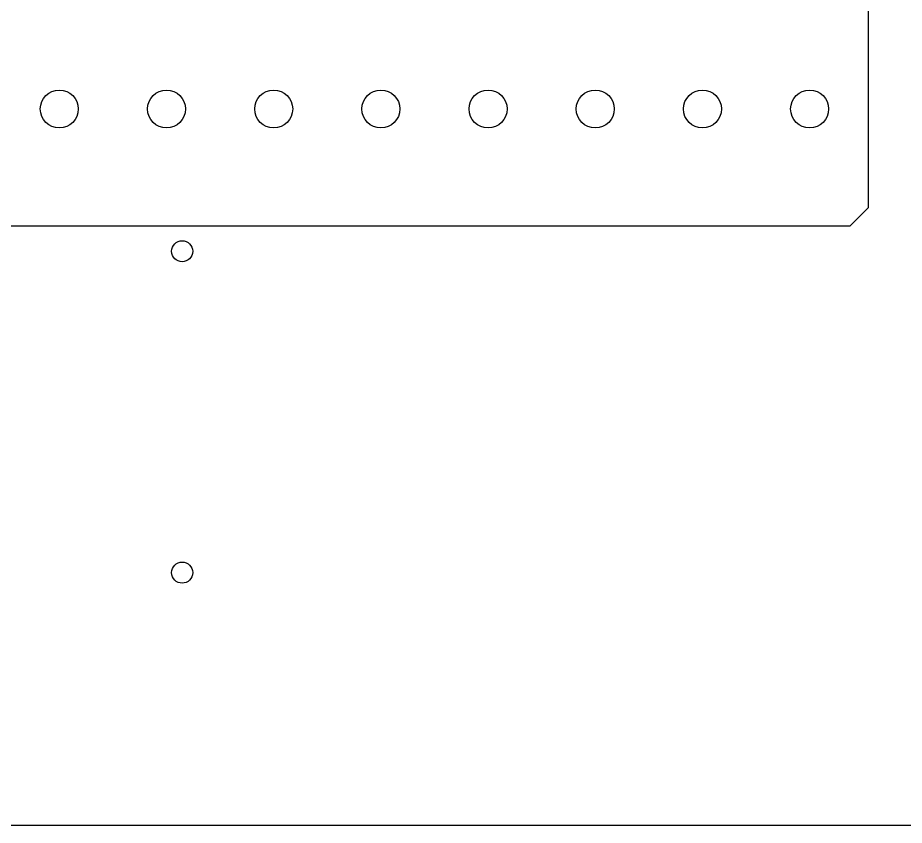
# Model space of a CAD drawing. Header units: millimetres. Extents: x 10 to 419, y 5 to 292.
# Drawn here: x 321.48 to 342.49, y 164.55 to 183.7 of the extents above; entities that cross this region are included whole.
import ezdxf

# ---------------------------------------------------------------- set-up
doc = ezdxf.new("R2010")
doc.units = ezdxf.units.MM

msp = doc.modelspace()

# ---------------------------------------------------------------- linework, layer by layer
at = {"color": 7, "linetype": 'Continuous', "lineweight": 25}
for p, q in [((341.641, 179.198), (341.641, 199.111)), ((341.208, 178.764), (341.641, 179.198)), ((289.242, 178.764), (341.208, 178.764)), ((268.576, 164.551), (368.576, 164.551))]:
    msp.add_line(p, q, dxfattribs=at)
for centre, radius in [((322.464, 181.534), 0.45), ((325.004, 181.534), 0.45), ((327.544, 181.534), 0.45), ((330.084, 181.534), 0.45), ((332.624, 181.534), 0.45), ((335.164, 181.534), 0.45), ((337.704, 181.534), 0.45), ((340.244, 181.534), 0.45), ((325.376, 178.161), 0.25), ((325.376, 170.541), 0.25)]:
    msp.add_circle(centre, radius, dxfattribs=at)

doc.saveas('drawing.dxf')
